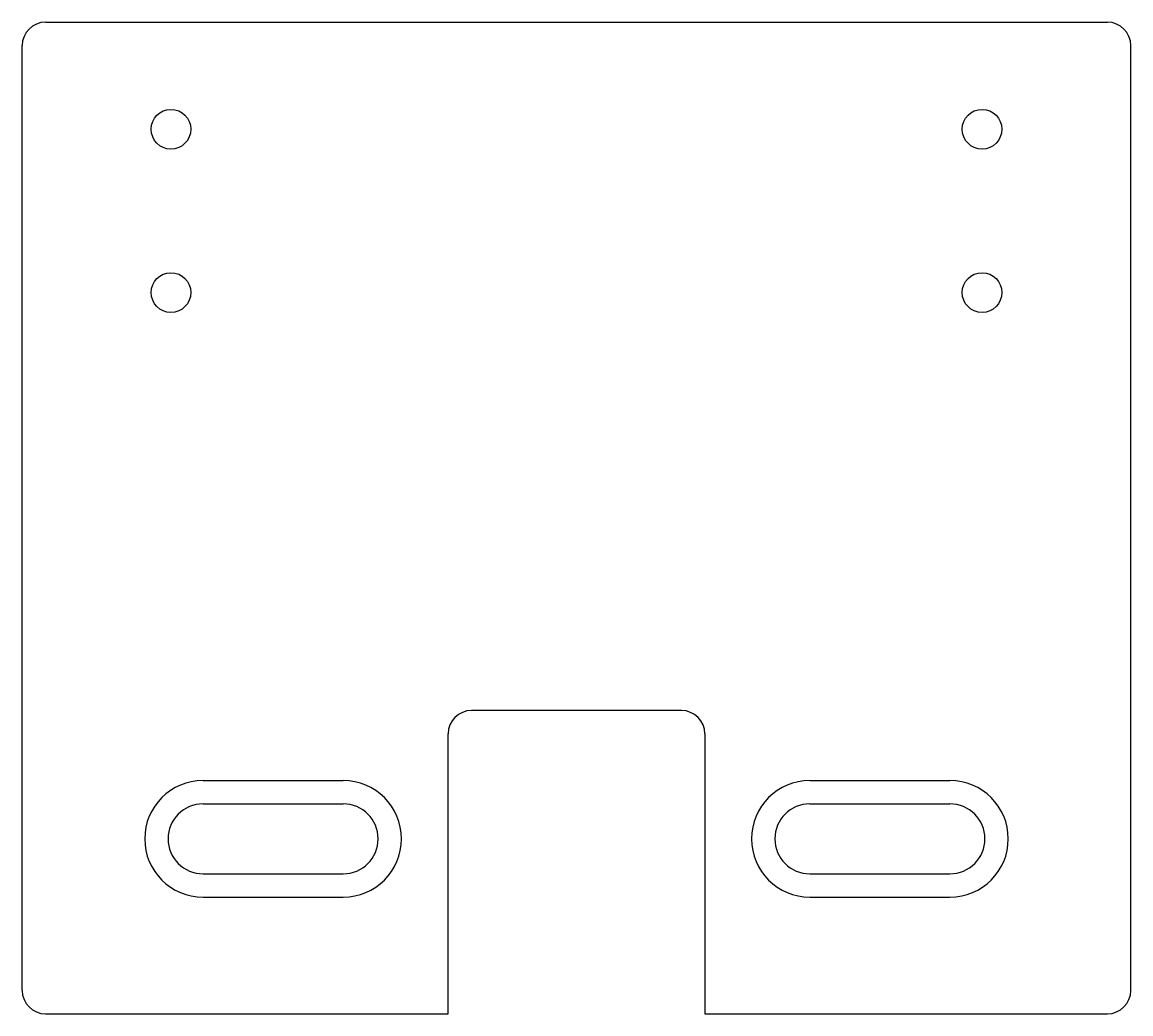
# Model space of a CAD drawing. Header units: millimetres. Extents: x -47.5 to 47.5, y -58 to 27.
import ezdxf

# ---------------------------------------------------------------- set-up
doc = ezdxf.new("R2010")
doc.units = ezdxf.units.MM
for name, color, linetype in [('GIMBAL_M3_THRU', 1, 'Continuous'), ('M5_SLOT_THRU', 3, 'Continuous'), ('M5_SLOT_TOP_POCKET_D5P5', 5, 'Continuous'), ('OUTLINE', 7, 'Continuous')]:
    doc.layers.add(name, color=color, linetype=linetype)

msp = doc.modelspace()

# ---------------------------------------------------------------- linework, layer by layer
at = {"layer": 'GIMBAL_M3_THRU'}
for centre in [(-34.75, 17.82), (34.75, 17.82), (-34.75, 3.82), (34.75, 3.82)]:
    msp.add_circle(centre, 1.7, dxfattribs=at)
at = {"layer": 'M5_SLOT_THRU'}
for p, q in [((-32, -40), (-20, -40)), ((20, -40), (32, -40)), ((-32, -46), (-20, -46)), ((20, -46), (32, -46))]:
    msp.add_line(p, q, dxfattribs=at)
for centre, start, end in [((-32, -43), 90, 270), ((-20, -43), 270, 90), ((20, -43), 90, 270), ((32, -43), 270, 90)]:
    msp.add_arc(centre, 3, start, end, dxfattribs=at)
at = {"layer": 'M5_SLOT_TOP_POCKET_D5P5'}
for p, q in [((-32, -38), (-20, -38)), ((20, -38), (32, -38)), ((-32, -48), (-20, -48)), ((20, -48), (32, -48))]:
    msp.add_line(p, q, dxfattribs=at)
for centre, start, end in [((-32, -43), 90, 270), ((-20, -43), 270, 90), ((20, -43), 90, 270), ((32, -43), 270, 90)]:
    msp.add_arc(centre, 5, start, end, dxfattribs=at)
at = {"layer": 'OUTLINE'}
for p, q in [((-45.5, 27), (45.5, 27)), ((-47.5, -56), (-47.5, 25)), ((47.5, -56), (47.5, 25)), ((9, -32), (-9, -32)), ((-11, -58), (-11, -34)), ((11, -34), (11, -58)), ((-45.5, -58), (-11, -58)), ((11, -58), (45.5, -58))]:
    msp.add_line(p, q, dxfattribs=at)
for centre, start, end in [((-45.5, 25), 90, 180), ((45.5, 25), 0, 90), ((-9, -34), 90, 180), ((9, -34), 0, 90), ((-45.5, -56), 180, 270), ((45.5, -56), 270, 0)]:
    msp.add_arc(centre, 2, start, end, dxfattribs=at)

doc.saveas('drawing.dxf')
